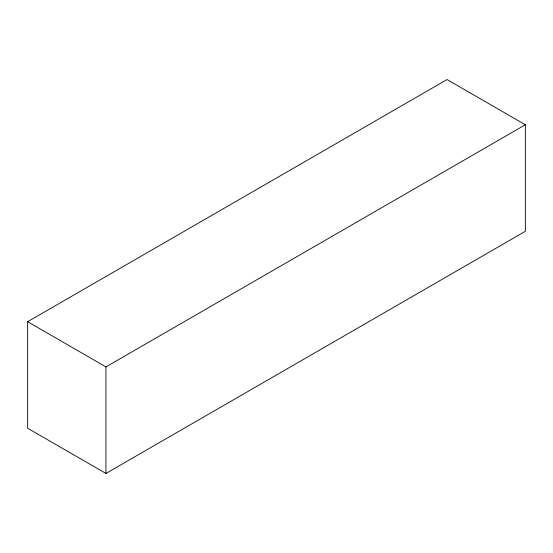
<?xml version="1.0" encoding="UTF-8"?>
<svg xmlns="http://www.w3.org/2000/svg" width="553" height="553" viewBox="0 0 553 553"><rect width="100%" height="100%" fill="white"/><g stroke="black" fill="none" stroke-linecap="round" stroke-linejoin="round"><path stroke-width="0.83" d="M27.65 321.701L447.059 79.556L525.35 124.757L525.35 231.299L105.941 473.444L27.65 428.243L27.65 321.701L105.941 366.902L525.35 124.757M105.941 366.902L105.941 473.444"/></g></svg>
